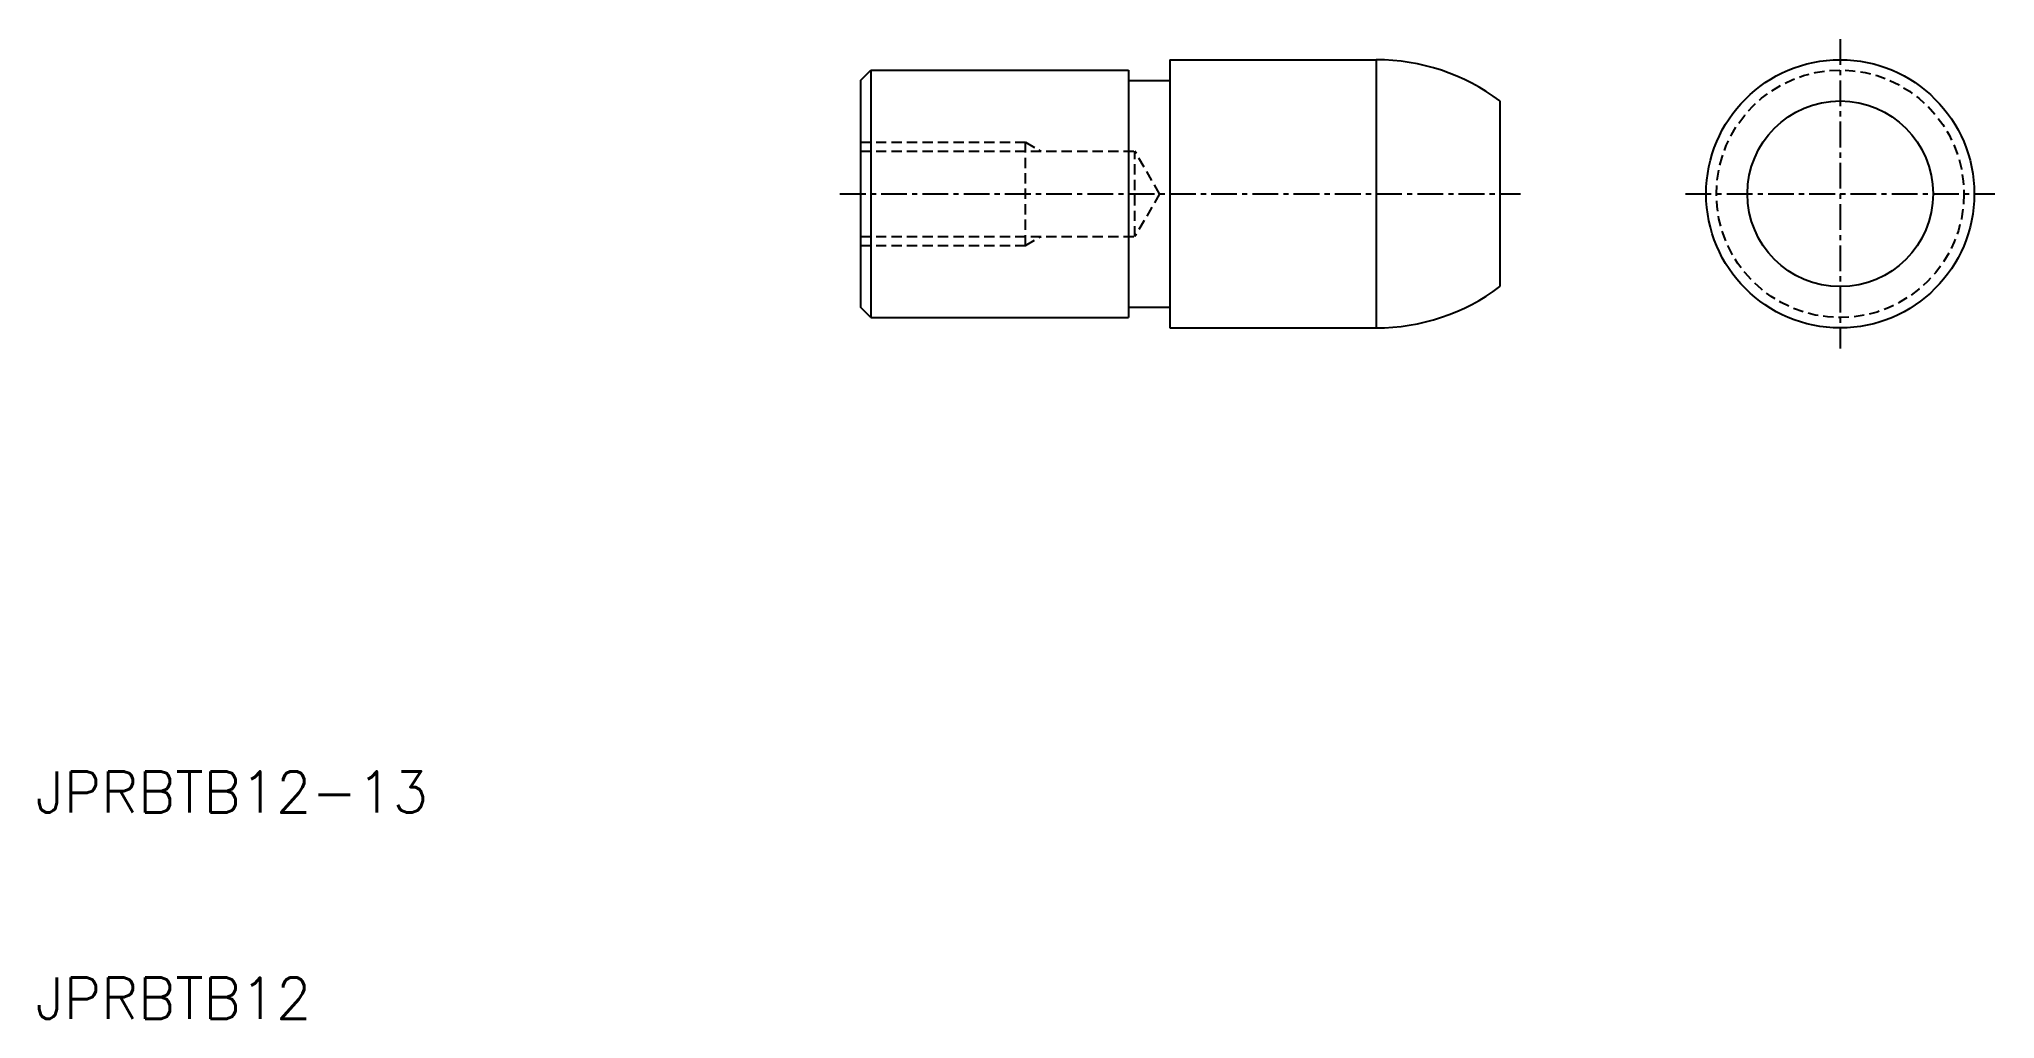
# Model space of a CAD drawing. Extents: x 10.2 to 105, y 10 to 57.5.
import ezdxf

# ---------------------------------------------------------------- set-up
doc = ezdxf.new("R2010")
doc.units = 0
doc.linetypes.add('CENTER', pattern=[2, 1.25, -0.25, 0.25, -0.25])
doc.linetypes.add('DASHED', pattern=[0.75, 0.5, -0.25])
doc.layers.get('0').update_dxf_attribs({"linetype": 'CONTINUOUS'})
doc.layers.add('CENTER', color=1, linetype='CENTER')
doc.styles.get("Standard").update_dxf_attribs({"font": 'txt.shx'})

msp = doc.modelspace()

# ---------------------------------------------------------------- linework, layer by layer
at = {"color": 7, "linetype": 'CONTINUOUS'}
for p, q in [((50, 55.5), (50.5, 56)), ((50.5, 56), (63, 56)), ((50.5, 56), (50.5, 44)), ((63, 56), (63, 44)), ((65, 56.5), (75, 56.5)), ((65, 56.5), (65, 43.5)), ((75, 56.5), (75, 43.5)), ((50, 55.5), (50, 44.5)), ((63, 55.5), (65, 55.5)), ((81, 54.5), (81, 45.5)), ((50.5, 44), (50, 44.5)), ((50.5, 44), (63, 44)), ((63, 44.5), (65, 44.5)), ((65, 43.5), (75, 43.5))]:
    msp.add_line(p, q, dxfattribs=at)
at = {"color": 3, "linetype": 'DASHED'}
for p, q in [((50, 52.5), (58, 52.5)), ((58, 47.5), (58, 52.5)), ((58, 52.5), (58.75, 52.067)), ((50, 52.067), (63.307, 52.067)), ((64.5, 50), (63.307, 52.067)), ((63.307, 47.933), (63.307, 52.067)), ((64.5, 50), (63.307, 47.933)), ((50, 47.933), (63.307, 47.933)), ((50, 47.5), (58, 47.5)), ((58, 47.5), (58.75, 47.933))]:
    msp.add_line(p, q, dxfattribs=at)
at = {"color": 7, "linetype": 'CONTINUOUS'}
for radius in [6.5, 4.5]:
    msp.add_circle((97.5, 50), radius, dxfattribs=at)
at = {"color": 3, "linetype": 'DASHED'}
msp.add_circle((97.5, 50), 6, dxfattribs=at)
at = {"color": 7, "linetype": 'CONTINUOUS'}
for centre, start, end in [((75, 46.5), 53.1301, 90), ((75, 53.5), 270, 306.8699)]:
    msp.add_arc(centre, 10, start, end, dxfattribs=at)
at = {"layer": 'CENTER', "color": 1, "linetype": 'CENTER'}
for p, q in [((97.5, 57.5), (97.5, 42.5)), ((49, 50), (82, 50)), ((90, 50), (105, 50))]:
    msp.add_line(p, q, dxfattribs=at)

# ---------------------------------------------------------------- texts
at = {"color": 7, "linetype": 'CONTINUOUS'}
for s, p in [('JPRBTB12-13', (10, 20)), ('JPRBTB12', (10, 10))]:
    msp.add_text(s, height=2, dxfattribs=at).set_placement(p)

doc.saveas('drawing.dxf')
